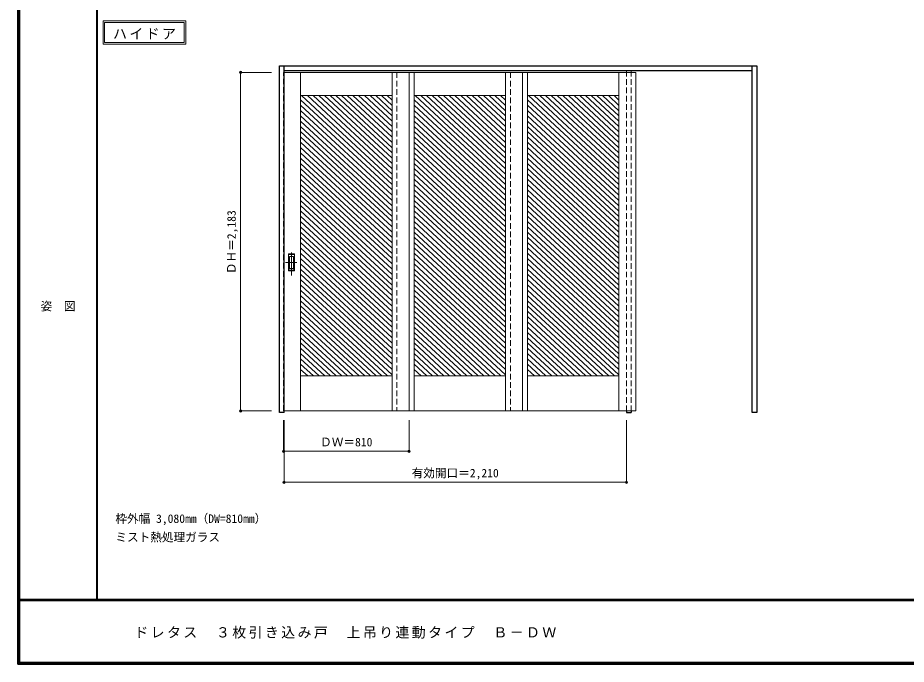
# Model space of a CAD drawing. Units: millimetres, scale not verified. Extents: x -6000 to 5700, y -4307 to 4175.
# Drawn here: x -6000 to -267, y -4205 to -36 of the extents above; entities that cross this region are included whole.
import ezdxf
from ezdxf.enums import TextEntityAlignment as Align

# ---------------------------------------------------------------- set-up
doc = ezdxf.new("R2010")
doc.units = ezdxf.units.MM
doc.header["$LTSCALE"] = 30
doc.header["$PDMODE"] = 32
doc.header["$PDSIZE"] = 15
doc.linetypes.add('CHAIN1', pattern=[8, 5, -1, 1, -1])
doc.linetypes.add('DASHED1', pattern=[1.8, 1.2, -0.6])
for name, color, linetype, lineweight in [('0-2_扉', 7, 'Continuous', 18), ('0-4_枠', 3, 'Continuous', 25), ('0-6_引手', 7, 'Continuous', 18), ('0-A_文字', 7, 'Continuous', 18), ('0-B_寸法', 4, 'Continuous', 9), ('0-C_ハッチ', 4, 'Continuous', 9), ('F-1_枠', 6, 'Continuous', 40)]:
    doc.layers.add(name, color=color, linetype=linetype, lineweight=lineweight)
doc.layers.add('F-A_文字', color=7, linetype='Continuous')
doc.styles.add('ＭＳ ゴシック', font='')
doc.styles.get('ＭＳ ゴシック').set_extended_font_data('MS Gothic')

msp = doc.modelspace()

# ---------------------------------------------------------------- linework, layer by layer
at = {"layer": '0-2_扉', "color": 4, "linetype": 'DASHED1', "lineweight": 9}
for p, q in [((-4285, -387.75), (-4282, -387.75)), ((-4285, -2570.75), (-4285, -387.75)), ((-3553, -387.75), (-3553, -2570.75)), ((-2821, -387.75), (-2821, -2570.75)), ((-2821, -387.75), (-2821, -2570.75)), ((-4282, -2570.75), (-4285, -2570.75))]:
    msp.add_line(p, q, dxfattribs=at)
at = {"layer": '0-2_扉'}
for p, q in [((-3475, -387.75), (-4282, -387.75)), ((-4175, -387.75), (-4175, -2570.75)), ((-3585, -387.75), (-3585, -2570.75)), ((-2743, -387.75), (-3550, -387.75)), ((-3475, -387.75), (-3475, -2570.75)), ((-3443, -387.75), (-3443, -2570.75)), ((-2853, -387.75), (-2853, -2570.75)), ((-2011, -387.75), (-2818, -387.75)), ((-2743, -387.75), (-2743, -2570.75)), ((-2711, -387.75), (-2711, -2570.75)), ((-2121, -387.75), (-2121, -2570.75)), ((-2011, -387.75), (-2011, -2570.75)), ((-3585, -537.75), (-4175, -537.75)), ((-2853, -537.75), (-3443, -537.75)), ((-2121, -537.75), (-2711, -537.75)), ((-3585, -2345.75), (-4175, -2345.75)), ((-2853, -2345.75), (-3443, -2345.75)), ((-2121, -2345.75), (-2711, -2345.75)), ((-3475, -2570.75), (-4282, -2570.75)), ((-2743, -2570.75), (-3550, -2570.75)), ((-2011, -2570.75), (-2818, -2570.75))]:
    msp.add_line(p, q, dxfattribs=at)
at = {"layer": '0-4_枠'}
for p, q in [((-4312, -2581.25), (-4312, -346.25)), ((-4282, -2581.25), (-4282, -346.25)), ((-4282, -376.25), (-1262, -376.25)), ((-1262, -2581.25), (-1262, -346.25)), ((-2072, -2570.75), (-2072, -2581.25)), ((-2042, -2570.75), (-2042, -2581.25)), ((-4282, -2581.25), (-4312, -2581.25)), ((-2072, -2581.25), (-2042, -2581.25)), ((-1232, -2581.25), (-1262, -2581.25))]:
    msp.add_line(p, q, dxfattribs=at)
at = {"layer": '0-4_枠', "color": 4, "linetype": 'DASHED1', "lineweight": 9}
for p, q in [((-2072, -2573.25), (-2072, -376.25)), ((-2042, -2573.25), (-2042, -376.25))]:
    msp.add_line(p, q, dxfattribs=at)
at = {"layer": '0-4_枠'}
msp.add_lwpolyline([(-4312, -346.25), (-1232, -346.25), (-1232, -2581.25)], dxfattribs=at)
at = {"layer": '0-6_引手', "linetype": 'CHAIN1'}
for p, q in [((-4234, -1698.48), (-4234, -1527.63)), ((-4272.07, -1613.25), (-4199.56, -1613.25))]:
    msp.add_line(p, q, dxfattribs=at)
at = {"layer": '0-6_引手'}
for p, q in [((-4253, -1558.25), (-4215, -1558.25)), ((-4253, -1668.25), (-4253, -1558.25)), ((-4246.5, -1574.25), (-4221.5, -1574.25)), ((-4246.5, -1652.25), (-4246.5, -1574.25)), ((-4221.5, -1652.25), (-4221.5, -1574.25)), ((-4215, -1668.25), (-4215, -1558.25)), ((-4246.5, -1652.25), (-4221.5, -1652.25)), ((-4253, -1668.25), (-4215, -1668.25))]:
    msp.add_line(p, q, dxfattribs=at)
at = {"layer": '0-6_引手', "linetype": 'DASHED1'}
for p, q in [((-4218, -1664.25), (-4218, -1562.25)), ((-4250, -1664.25), (-4218, -1664.25))]:
    msp.add_line(p, q, dxfattribs=at)
msp.add_lwpolyline([(-4250, -1664.25), (-4250, -1562.25), (-4218, -1562.25)], dxfattribs=at)
at = {"layer": '0-A_文字'}
for p, q in [((-5450, -55.5), (-5450, -205.5)), ((-5440, -65.5), (-4925.67, -65.5)), ((-4925.67, -65.5), (-4925.67, -195.5)), ((-5450, -205.5), (-4915.67, -205.5))]:
    msp.add_line(p, q, dxfattribs=at)
for points in [[(-5450, -55.5), (-4915.67, -55.5), (-4915.67, -205.5)], [(-5440, -65.5), (-5440, -195.5), (-4925.67, -195.5)]]:
    msp.add_lwpolyline(points, dxfattribs=at)
at = {"layer": '0-B_寸法'}
for p, q in [((-4562, -387.75), (-4362, -387.75)), ((-4562, -387.75), (-4562, -2570.75)), ((-4562, -2570.75), (-4362, -2570.75)), ((-4285, -2831.25), (-4285, -2631.25)), ((-4282, -3031.25), (-4282, -2631.25)), ((-3475, -2831.25), (-3475, -2631.25)), ((-2072, -3031.25), (-2072, -2631.25)), ((-4285, -2831.25), (-3475, -2831.25)), ((-4282, -3031.25), (-2072, -3031.25))]:
    msp.add_line(p, q, dxfattribs=at)
at = {"layer": '0-B_寸法', "color": 7}
for p in [(-4562, -387.75), (-4562, -2570.75), (-4285, -2831.25), (-3475, -2831.25), (-4282, -3031.25), (-2072, -3031.25)]:
    msp.add_point(p, dxfattribs=at)
at = {"layer": '0-C_ハッチ'}
for p, q in [((-4175, -565.62), (-3585, -1111.91)), ((-4168.3, -537.75), (-3585, -1077.84)), ((-4131.5, -537.75), (-3585, -1043.77)), ((-4094.71, -537.75), (-3585, -1009.7)), ((-4057.91, -537.75), (-3585, -975.63)), ((-4021.11, -537.75), (-3585, -941.56)), ((-3984.32, -537.75), (-3585, -907.49)), ((-3947.52, -537.75), (-3585, -873.41)), ((-3910.72, -537.75), (-3585, -839.34)), ((-3873.93, -537.75), (-3585, -805.27)), ((-3837.13, -537.75), (-3585, -771.2)), ((-3800.33, -537.75), (-3585, -737.13)), ((-3763.53, -537.75), (-3585, -703.06)), ((-3726.74, -537.75), (-3585, -668.99)), ((-3689.94, -537.75), (-3585, -634.92)), ((-3653.14, -537.75), (-3585, -600.85)), ((-3616.35, -537.75), (-3585, -566.78)), ((-3443, -565.62), (-2853, -1111.91)), ((-3436.3, -537.75), (-2853, -1077.84)), ((-3399.5, -537.75), (-2853, -1043.77)), ((-3362.71, -537.75), (-2853, -1009.7)), ((-3325.91, -537.75), (-2853, -975.63)), ((-3289.11, -537.75), (-2853, -941.56)), ((-3252.32, -537.75), (-2853, -907.49)), ((-3215.52, -537.75), (-2853, -873.41)), ((-3178.72, -537.75), (-2853, -839.34)), ((-3141.93, -537.75), (-2853, -805.27)), ((-3105.13, -537.75), (-2853, -771.2)), ((-3068.33, -537.75), (-2853, -737.13)), ((-3031.53, -537.75), (-2853, -703.06)), ((-2994.74, -537.75), (-2853, -668.99)), ((-2957.94, -537.75), (-2853, -634.92)), ((-2921.14, -537.75), (-2853, -600.85)), ((-2884.35, -537.75), (-2853, -566.78)), ((-2711, -565.62), (-2121, -1111.91)), ((-2704.3, -537.75), (-2121, -1077.84)), ((-2667.5, -537.75), (-2121, -1043.77)), ((-2630.71, -537.75), (-2121, -1009.7)), ((-2593.91, -537.75), (-2121, -975.63)), ((-2557.11, -537.75), (-2121, -941.56)), ((-2520.32, -537.75), (-2121, -907.49)), ((-2483.52, -537.75), (-2121, -873.41)), ((-2446.72, -537.75), (-2121, -839.34)), ((-2409.93, -537.75), (-2121, -805.27)), ((-2373.13, -537.75), (-2121, -771.2)), ((-2336.33, -537.75), (-2121, -737.13)), ((-2299.53, -537.75), (-2121, -703.06)), ((-2262.74, -537.75), (-2121, -668.99)), ((-2225.94, -537.75), (-2121, -634.92)), ((-2189.14, -537.75), (-2121, -600.85)), ((-2152.35, -537.75), (-2121, -566.78)), ((-4175, -599.69), (-3585, -1145.98)), ((-3443, -599.69), (-2853, -1145.98)), ((-2711, -599.69), (-2121, -1145.98)), ((-4175, -633.76), (-3585, -1180.05)), ((-4175, -667.83), (-3585, -1214.13)), ((-3443, -633.76), (-2853, -1180.05)), ((-3443, -667.83), (-2853, -1214.13)), ((-2711, -633.76), (-2121, -1180.05)), ((-2711, -667.83), (-2121, -1214.13)), ((-4175, -701.9), (-3585, -1248.2)), ((-4175, -735.97), (-3585, -1282.27)), ((-3443, -701.9), (-2853, -1248.2)), ((-3443, -735.97), (-2853, -1282.27)), ((-2711, -701.9), (-2121, -1248.2)), ((-2711, -735.97), (-2121, -1282.27)), ((-4175, -770.04), (-3585, -1316.34)), ((-3443, -770.04), (-2853, -1316.34)), ((-2711, -770.04), (-2121, -1316.34)), ((-4175, -804.11), (-3585, -1350.41)), ((-4175, -838.18), (-3585, -1384.48)), ((-3443, -804.11), (-2853, -1350.41)), ((-3443, -838.18), (-2853, -1384.48)), ((-2711, -804.11), (-2121, -1350.41)), ((-2711, -838.18), (-2121, -1384.48)), ((-4175, -872.26), (-3585, -1418.55)), ((-4175, -906.33), (-3585, -1452.62)), ((-3443, -872.26), (-2853, -1418.55)), ((-3443, -906.33), (-2853, -1452.62)), ((-2711, -872.26), (-2121, -1418.55)), ((-2711, -906.33), (-2121, -1452.62)), ((-4175, -940.4), (-3585, -1486.69)), ((-4175, -974.47), (-3585, -1520.76)), ((-3443, -940.4), (-2853, -1486.69)), ((-3443, -974.47), (-2853, -1520.76)), ((-2711, -940.4), (-2121, -1486.69)), ((-2711, -974.47), (-2121, -1520.76)), ((-4175, -1008.54), (-3585, -1554.84)), ((-3443, -1008.54), (-2853, -1554.84)), ((-2711, -1008.54), (-2121, -1554.84)), ((-4175, -1042.61), (-3585, -1588.91)), ((-4175, -1076.68), (-3585, -1622.98)), ((-3443, -1042.61), (-2853, -1588.91)), ((-3443, -1076.68), (-2853, -1622.98)), ((-2711, -1042.61), (-2121, -1588.91)), ((-2711, -1076.68), (-2121, -1622.98)), ((-4175, -1110.75), (-3585, -1657.05)), ((-4175, -1144.82), (-3585, -1691.12)), ((-3443, -1110.75), (-2853, -1657.05)), ((-3443, -1144.82), (-2853, -1691.12)), ((-2711, -1110.75), (-2121, -1657.05)), ((-2711, -1144.82), (-2121, -1691.12)), ((-4175, -1178.9), (-3585, -1725.19)), ((-3443, -1178.9), (-2853, -1725.19)), ((-2711, -1178.9), (-2121, -1725.19)), ((-4175, -1212.97), (-3585, -1759.26)), ((-4175, -1247.04), (-3585, -1793.33)), ((-3443, -1212.97), (-2853, -1759.26)), ((-3443, -1247.04), (-2853, -1793.33)), ((-2711, -1212.97), (-2121, -1759.26)), ((-2711, -1247.04), (-2121, -1793.33)), ((-4175, -1281.11), (-3585, -1827.4)), ((-4175, -1315.18), (-3585, -1861.48)), ((-3443, -1281.11), (-2853, -1827.4)), ((-3443, -1315.18), (-2853, -1861.48)), ((-2711, -1281.11), (-2121, -1827.4)), ((-2711, -1315.18), (-2121, -1861.48)), ((-4175, -1349.25), (-3585, -1895.55)), ((-3443, -1349.25), (-2853, -1895.55)), ((-2711, -1349.25), (-2121, -1895.55)), ((-4175, -1383.32), (-3585, -1929.62)), ((-4175, -1417.39), (-3585, -1963.69)), ((-3443, -1383.32), (-2853, -1929.62)), ((-3443, -1417.39), (-2853, -1963.69)), ((-2711, -1383.32), (-2121, -1929.62)), ((-2711, -1417.39), (-2121, -1963.69)), ((-4175, -1451.46), (-3585, -1997.76)), ((-4175, -1485.53), (-3585, -2031.83)), ((-3443, -1451.46), (-2853, -1997.76)), ((-3443, -1485.53), (-2853, -2031.83)), ((-2711, -1451.46), (-2121, -1997.76)), ((-2711, -1485.53), (-2121, -2031.83)), ((-4175, -1519.61), (-3585, -2065.9)), ((-3443, -1519.61), (-2853, -2065.9)), ((-2711, -1519.61), (-2121, -2065.9)), ((-4175, -1553.68), (-3585, -2099.97)), ((-4175, -1587.75), (-3585, -2134.04)), ((-3443, -1553.68), (-2853, -2099.97)), ((-3443, -1587.75), (-2853, -2134.04)), ((-2711, -1553.68), (-2121, -2099.97)), ((-2711, -1587.75), (-2121, -2134.04)), ((-4175, -1621.82), (-3585, -2168.12)), ((-4175, -1655.89), (-3585, -2202.19)), ((-3443, -1621.82), (-2853, -2168.12)), ((-3443, -1655.89), (-2853, -2202.19)), ((-2711, -1621.82), (-2121, -2168.12)), ((-2711, -1655.89), (-2121, -2202.19)), ((-4175, -1689.96), (-3585, -2236.26)), ((-3443, -1689.96), (-2853, -2236.26)), ((-2711, -1689.96), (-2121, -2236.26)), ((-4175, -1724.03), (-3585, -2270.33)), ((-4175, -1758.1), (-3585, -2304.4)), ((-3443, -1724.03), (-2853, -2270.33)), ((-3443, -1758.1), (-2853, -2304.4)), ((-2711, -1724.03), (-2121, -2270.33)), ((-2711, -1758.1), (-2121, -2304.4)), ((-4175, -1792.17), (-3585, -2338.47)), ((-4175, -1826.25), (-3613.93, -2345.75)), ((-3443, -1792.17), (-2853, -2338.47)), ((-3443, -1826.25), (-2881.93, -2345.75)), ((-2711, -1792.17), (-2121, -2338.47)), ((-2711, -1826.25), (-2149.93, -2345.75)), ((-4175, -1860.32), (-3650.73, -2345.75)), ((-3443, -1860.32), (-2918.73, -2345.75)), ((-2711, -1860.32), (-2186.73, -2345.75)), ((-4175, -1894.39), (-3687.53, -2345.75)), ((-4175, -1928.46), (-3724.33, -2345.75)), ((-3443, -1894.39), (-2955.53, -2345.75)), ((-3443, -1928.46), (-2992.33, -2345.75)), ((-2711, -1894.39), (-2223.53, -2345.75)), ((-2711, -1928.46), (-2260.33, -2345.75)), ((-4175, -1962.53), (-3761.12, -2345.75)), ((-4175, -1996.6), (-3797.92, -2345.75)), ((-3443, -1962.53), (-3029.12, -2345.75)), ((-3443, -1996.6), (-3065.92, -2345.75)), ((-2711, -1962.53), (-2297.12, -2345.75)), ((-2711, -1996.6), (-2333.92, -2345.75)), ((-4175, -2030.67), (-3834.72, -2345.75)), ((-3443, -2030.67), (-3102.72, -2345.75)), ((-2711, -2030.67), (-2370.72, -2345.75)), ((-4175, -2064.74), (-3871.51, -2345.75)), ((-4175, -2098.81), (-3908.31, -2345.75)), ((-3443, -2064.74), (-3139.51, -2345.75)), ((-3443, -2098.81), (-3176.31, -2345.75)), ((-2711, -2064.74), (-2407.51, -2345.75)), ((-2711, -2098.81), (-2444.31, -2345.75)), ((-4175, -2132.88), (-3945.11, -2345.75)), ((-4175, -2166.96), (-3981.9, -2345.75)), ((-3443, -2132.88), (-3213.11, -2345.75)), ((-3443, -2166.96), (-3249.9, -2345.75)), ((-2711, -2132.88), (-2481.11, -2345.75)), ((-2711, -2166.96), (-2517.9, -2345.75)), ((-4175, -2201.03), (-4018.7, -2345.75)), ((-4175, -2235.1), (-4055.5, -2345.75)), ((-3443, -2201.03), (-3286.7, -2345.75)), ((-3443, -2235.1), (-3323.5, -2345.75)), ((-2711, -2201.03), (-2554.7, -2345.75)), ((-2711, -2235.1), (-2591.5, -2345.75)), ((-4175, -2269.17), (-4092.29, -2345.75)), ((-3443, -2269.17), (-3360.29, -2345.75)), ((-2711, -2269.17), (-2628.29, -2345.75)), ((-4175, -2303.24), (-4129.09, -2345.75)), ((-3443, -2303.24), (-3397.09, -2345.75)), ((-2711, -2303.24), (-2665.09, -2345.75))]:
    msp.add_line(p, q, dxfattribs=at)
at = {"layer": 'F-1_枠'}
for p, q in [((-6000, 4175), (-6000, -4205)), ((-5995, 4175), (-5995, -4205)), ((-5990, 4175), (-5990, -4205)), ((-5490, 4175), (-5490, -3790)), ((5700, -3790), (-6000, -3790)), ((5700, -3795), (-6000, -3795)), ((5700, -4195), (-6000, -4195)), ((5700, -4200), (-6000, -4200)), ((5700, -4205), (-6000, -4205))]:
    msp.add_line(p, q, dxfattribs=at)

# ---------------------------------------------------------------- texts
at = {"layer": '0-A_文字', "style": 'ＭＳ ゴシック'}
for s, p in [('枠外幅 3,080mm（DW=810mm）', (-5370, -3310)), ('ミスト熱処理ガラス', (-5370, -3430))]:
    msp.add_text(s, height=54.99, dxfattribs=at).set_placement(p, align=Align.BOTTOM_LEFT)
at = {"layer": '0-A_文字', "insert": (-5385.34, -175.5), "char_height": 65.98, "attachment_point": 7, "style": 'ＭＳ ゴシック'}
msp.add_mtext('\\T1.17;ハイドア', dxfattribs=at)
at = {"layer": '0-B_寸法', "color": 7, "style": 'ＭＳ ゴシック'}
msp.add_text('ＤＨ＝2,183', height=54.99, rotation=90, dxfattribs=at).set_placement((-4577, -1688.75), align=Align.BOTTOM_LEFT)
for s, p in [('ＤＷ＝810', (-4048.75, -2816.25)), ('有効開口＝2,210', (-3458.25, -3016.25))]:
    msp.add_text(s, height=54.99, dxfattribs=at).set_placement(p, align=Align.BOTTOM_LEFT)
at = {"layer": 'F-A_文字', "style": 'ＭＳ ゴシック'}
msp.add_text('姿\u3000図', height=54.99, dxfattribs=at).set_placement((-5852.5, -1940.25), align=Align.BOTTOM_LEFT)
at = {"layer": 'F-A_文字', "insert": (-5247.55, -4040), "char_height": 65.98, "attachment_point": 7, "style": 'ＭＳ ゴシック'}
msp.add_mtext('\\T1.17;ドレタス\u3000３枚引き込み戸\u3000上吊り連動タイプ\u3000Ｂ－ＤＷ', dxfattribs=at)

doc.saveas('drawing.dxf')
